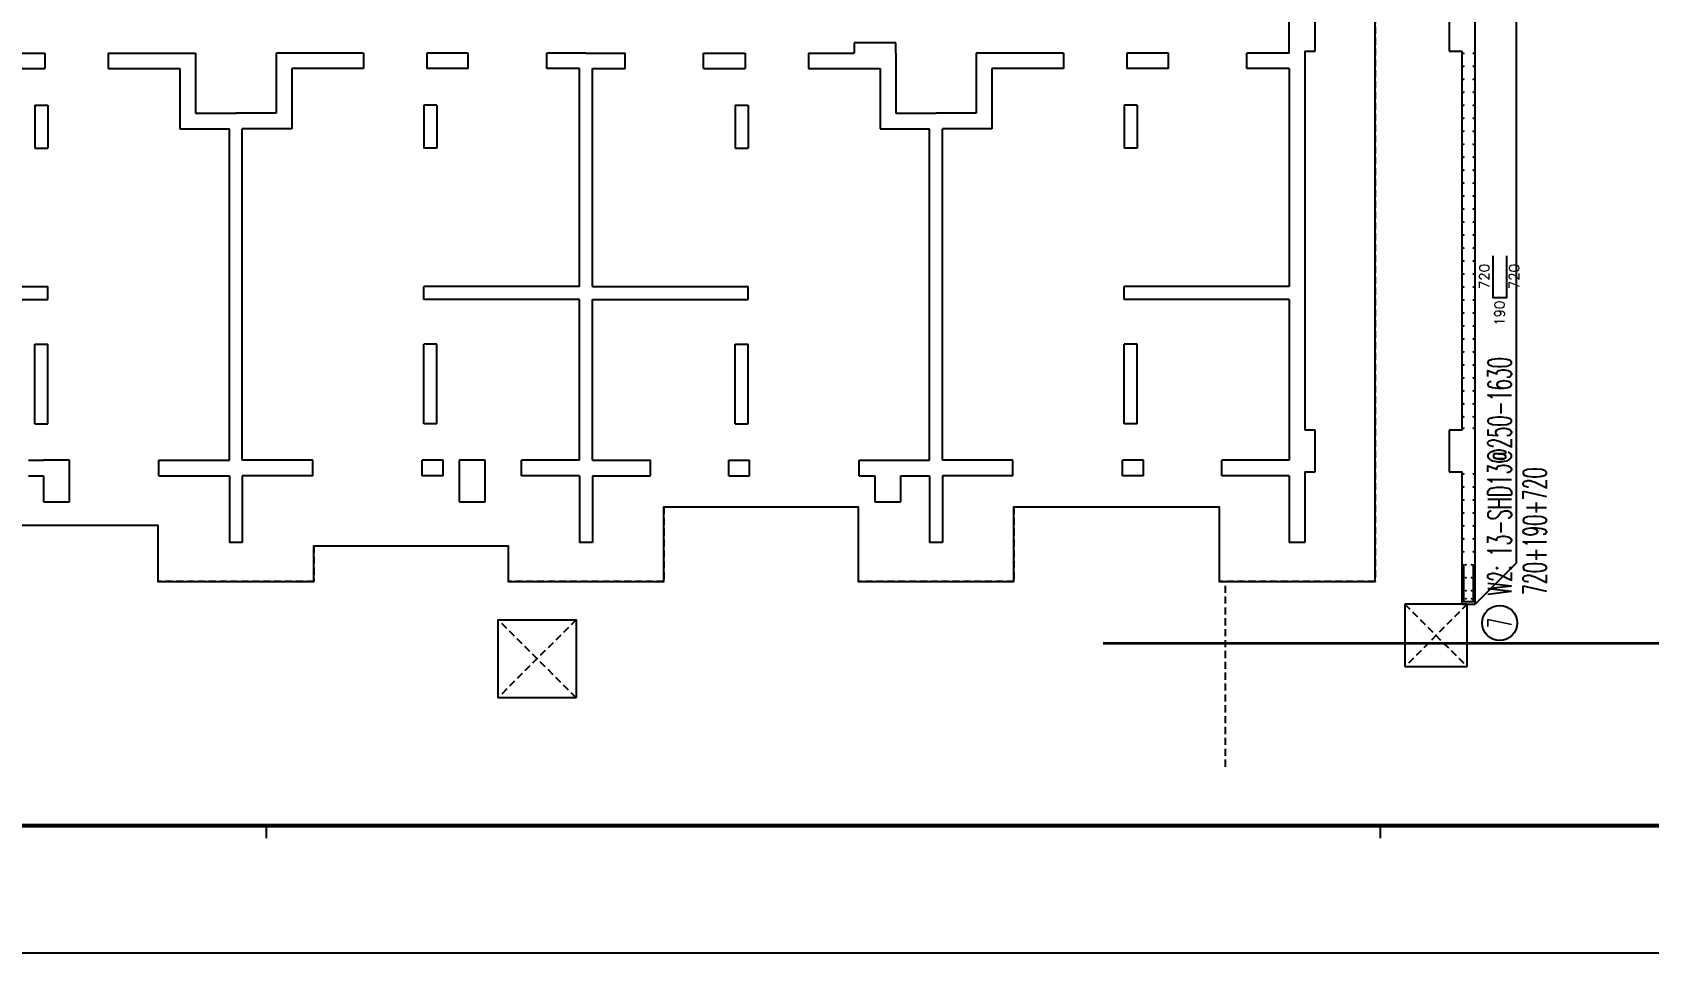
# Model space of a CAD drawing. Header units: millimetres. Extents: x 231380 to 990673, y -319231 to 132826.
# Drawn here: x 446316 to 477431, y -295994 to -278269 of the extents above; entities that cross this region are included whole.
import ezdxf
from ezdxf.enums import TextEntityAlignment as Align

# ---------------------------------------------------------------- set-up
doc = ezdxf.new("R2010")
doc.units = ezdxf.units.MM
doc.header["$LTSCALE"] = 91
doc.linetypes.add('XS-기초$0$HID', pattern=[2.3, 1.5, -0.8])
for name, color, linetype in [('00', 7, 'Continuous'), ('LEADER', 7, 'Continuous'), ('XDIM', 7, 'Continuous'), ('XREBAR', 1, 'Continuous'), ('XS-기초$0$WALL', 11, 'Continuous'), ('XS-기초$0$기초연단', 3, 'Continuous'), ('XS-기초$0$집수정', 21, 'Continuous'), ('XS-기초$0$집수정-우수', 6, 'Continuous'), ('XTAG', 7, 'Continuous'), ('기초꺽임', 7, 'Continuous')]:
    doc.layers.add(name, color=color, linetype=linetype)
doc.styles.add('XRebar', font='Romans.shx', dxfattribs={"bigfont": 'whgtxt.shx'})
doc.styles.add('XRebar2', font='Romans.shx')

# ---------------------------------------------------------------- blocks, each defined once
blk = doc.blocks.new('dhs_sheet2e')
at = {"color": 7}
for p, q in [((38004.8, 1997.6), (38004.8, 1797.9)), ((55508.9, 1997.6), (55508.9, 1797.9))]:
    blk.add_line(p, q, dxfattribs=at)
blk.add_lwpolyline([(84000, 0), (84000, 59329.4), (0, 59329.4), (0, 0)], close=True, dxfattribs=at)
at = {"color": 30, "const_width": 64.9}
blk.add_lwpolyline([(81003.6, 57331.7), (2996.4, 57331.7), (2996.4, 1997.6), (81003.6, 1997.6)], close=True, dxfattribs=at)
blk = doc.blocks.new('zdfhdthasthw')
at = {"color": 255, "xscale": 0.25, "yscale": 0.25, "zscale": 0.25}
blk.add_blockref('dhs_sheet2e', (0, 0), dxfattribs=at)
blk = doc.blocks.new('XS-기초$0$집수정-1.2x1.2')
at = {"layer": 'XS-기초$0$집수정'}
for p, q in [((0, 0), (0, 1200)), ((0, 1200), (1200, 1200)), ((1200, 1200), (1200, 0)), ((1200, 0), (0, 0))]:
    blk.add_line(p, q, dxfattribs=at)
at = {"layer": 'XS-기초$0$집수정', "linetype": 'XS-기초$0$HID'}
for p, q in [((0, 0), (1200, 1200)), ((0, 1200), (1200, 0))]:
    blk.add_line(p, q, dxfattribs=at)
blk = doc.blocks.new('zdhadbs')
at = {"color": 6, "linetype": 'ByBlock'}
blk.add_lwpolyline([(-635, -17745), (3315, -17745), (3315, -18830), (6315, -18830), (6315, -18145), (10055, -18145), (10055, -18830), (13055, -18830), (13055, -17395), (16795, -17395), (16795, -18830), (19795, -18830), (19795, -17395), (23745, -17395), (23745, -18830), (26745, -18830), (26745, -6265)], dxfattribs=at)
at = {"layer": 'XS-기초$0$WALL', "color": 5}
for p, q in [((28670, -19270), (28670, -6255)), ((25095, -8655), (25095, -7165)), ((25595, -8620), (25595, -7820)), ((28170, -7820), (28170, -8620)), ((340, -8655), (1140, -8655)), ((1140, -8655), (1140, -8955)), ((2360, -8655), (2360, -8955)), ((2360, -8655), (4040, -8655)), ((4040, -8655), (4040, -9815)), ((7270, -8655), (5590, -8655)), ((5590, -8655), (5590, -9815)), ((7270, -8655), (7270, -8955)), ((8490, -8655), (8490, -8955)), ((9290, -8655), (8490, -8655)), ((9290, -8955), (9290, -8655)), ((10800, -8955), (10800, -8655)), ((11555, -8655), (10800, -8655)), ((11555, -8655), (12310, -8655)), ((12310, -8955), (12310, -8655)), ((13820, -8955), (13820, -8655)), ((13820, -8655), (14620, -8655)), ((14620, -8655), (14620, -8955)), ((15840, -8655), (15840, -8955)), ((15840, -8655), (16720, -8655)), ((17520, -8455), (16720, -8455)), ((16720, -8455), (16720, -8655)), ((17520, -8655), (17520, -8455)), ((17520, -8655), (17520, -9815)), ((20750, -8655), (19070, -8655)), ((19070, -8655), (19070, -9815)), ((20750, -8655), (20750, -8955)), ((21970, -8655), (21970, -8955)), ((22770, -8655), (21970, -8655)), ((22770, -8955), (22770, -8655)), ((24280, -8955), (24280, -8655)), ((25095, -8655), (24280, -8655)), ((25395, -8620), (25395, -15920)), ((25395, -8620), (25595, -8620)), ((28170, -8620), (28420, -8620)), ((28420, -15920), (28420, -8620)), ((340, -8955), (1140, -8955)), ((2360, -8955), (3740, -8955)), ((3740, -8955), (3740, -10115)), ((7270, -8955), (5890, -8955)), ((5890, -8955), (5890, -10115)), ((9290, -8955), (8490, -8955)), ((11430, -8955), (10800, -8955)), ((11430, -13150), (11430, -8955)), ((11680, -13150), (11680, -8955)), ((11680, -8955), (12310, -8955)), ((13820, -8955), (14620, -8955)), ((15840, -8955), (17220, -8955)), ((17220, -8955), (17220, -10115)), ((20750, -8955), (19370, -8955)), ((19370, -8955), (19370, -10115)), ((22770, -8955), (21970, -8955)), ((25095, -8955), (24280, -8955)), ((25095, -8955), (25095, -13150)), ((945, -9655), (945, -10485)), ((945, -9655), (1195, -9655)), ((1195, -9655), (1195, -10485)), ((4040, -9815), (4815, -9815)), ((5590, -9815), (4815, -9815)), ((8435, -9655), (8435, -10485)), ((8685, -9655), (8435, -9655)), ((8685, -9655), (8685, -10485)), ((14425, -9655), (14425, -10485)), ((14425, -9655), (14675, -9655)), ((14675, -9655), (14675, -10485)), ((17520, -9815), (18295, -9815)), ((19070, -9815), (18295, -9815)), ((21915, -9655), (21915, -10485)), ((22165, -9655), (21915, -9655)), ((22165, -9655), (22165, -10485)), ((3740, -10115), (4690, -10115)), ((4690, -16495), (4690, -10115)), ((4940, -16495), (4940, -10115)), ((5890, -10115), (4940, -10115)), ((17220, -10115), (18170, -10115)), ((18170, -16495), (18170, -10115)), ((18420, -16495), (18420, -10115)), ((19370, -10115), (18420, -10115)), ((945, -10485), (1195, -10485)), ((8685, -10485), (8435, -10485)), ((14425, -10485), (14675, -10485)), ((22165, -10485), (21915, -10485)), ((-1985, -13150), (1195, -13150)), ((1195, -13400), (1195, -13150)), ((11430, -13150), (8435, -13150)), ((8435, -13400), (8435, -13150)), ((11680, -13150), (14675, -13150)), ((14675, -13400), (14675, -13150)), ((25095, -13150), (21915, -13150)), ((21915, -13400), (21915, -13150)), ((-1985, -13400), (1195, -13400)), ((11430, -13400), (8435, -13400)), ((11430, -16495), (11430, -13400)), ((11680, -16495), (11680, -13400)), ((11680, -13400), (14675, -13400)), ((25095, -13400), (21915, -13400)), ((25095, -13400), (25095, -16495)), ((945, -15795), (945, -14260)), ((945, -14260), (1195, -14260)), ((1195, -15795), (1195, -14260)), ((8435, -15795), (8435, -14260)), ((8685, -14260), (8435, -14260)), ((8685, -15795), (8685, -14260)), ((14425, -15795), (14425, -14260)), ((14425, -14260), (14675, -14260)), ((14675, -15795), (14675, -14260)), ((21915, -15795), (21915, -14260)), ((22165, -14260), (21915, -14260)), ((22165, -15795), (22165, -14260)), ((945, -15795), (1195, -15795)), ((8685, -15795), (8435, -15795)), ((14425, -15795), (14675, -15795)), ((22165, -15795), (21915, -15795)), ((25595, -15920), (25395, -15920)), ((25595, -16720), (25595, -15920)), ((28420, -15920), (28170, -15920)), ((28170, -15920), (28170, -16720)), ((825, -16495), (1115, -16495)), ((825, -16795), (1115, -16795)), ((1615, -16495), (1115, -16495)), ((1115, -16795), (1115, -17295)), ((1615, -17295), (1615, -16495)), ((3335, -16495), (4690, -16495)), ((3335, -16795), (3335, -16495)), ((3335, -16795), (4690, -16795)), ((4690, -16795), (4690, -18080)), ((6295, -16495), (4940, -16495)), ((6295, -16795), (4940, -16795)), ((4940, -16795), (4940, -18080)), ((6295, -16795), (6295, -16495)), ((8805, -16495), (8405, -16495)), ((8405, -16795), (8405, -16495)), ((8805, -16795), (8405, -16795)), ((8805, -16795), (8805, -16495)), ((9615, -16495), (9115, -16495)), ((9115, -16495), (9115, -17295)), ((9615, -17295), (9615, -16495)), ((10315, -16795), (10315, -16495)), ((11430, -16495), (10315, -16495)), ((11430, -16795), (10315, -16795)), ((11430, -16795), (11430, -18080)), ((11680, -16495), (12795, -16495)), ((11680, -16795), (12795, -16795)), ((11680, -16795), (11680, -18080)), ((12795, -16795), (12795, -16495)), ((14305, -16495), (14705, -16495)), ((14305, -16795), (14305, -16495)), ((14305, -16795), (14705, -16795)), ((14705, -16795), (14705, -16495)), ((16815, -16495), (18170, -16495)), ((16815, -16795), (16815, -16495)), ((16815, -16795), (17115, -16795)), ((17115, -16795), (17115, -17295)), ((17615, -16795), (18170, -16795)), ((17615, -17295), (17615, -16795)), ((18170, -16795), (18170, -18080)), ((19775, -16495), (18420, -16495)), ((19775, -16795), (18420, -16795)), ((18420, -16795), (18420, -18080)), ((19775, -16795), (19775, -16495)), ((22285, -16495), (21885, -16495)), ((21885, -16795), (21885, -16495)), ((22285, -16795), (21885, -16795)), ((22285, -16795), (22285, -16495)), ((23795, -16795), (23795, -16495)), ((25095, -16495), (23795, -16495)), ((25095, -16795), (23795, -16795)), ((25095, -16795), (25095, -18080)), ((25395, -16720), (25395, -18080)), ((25395, -16720), (25595, -16720)), ((28170, -16720), (28420, -16720)), ((28420, -19270), (28420, -16720)), ((1115, -17295), (1615, -17295)), ((9115, -17295), (9615, -17295)), ((17115, -17295), (17615, -17295)), ((4940, -18080), (4690, -18080)), ((11680, -18080), (11430, -18080)), ((18420, -18080), (18170, -18080)), ((25395, -18080), (25095, -18080)), ((28420, -19270), (28670, -19270))]:
    blk.add_line(p, q, dxfattribs=at)
at = {"layer": 'XS-기초$0$기초연단', "linetype": 'XS-기초$0$HID'}
for p, q in [((26745, -6265), (26745, -18830)), ((13055, -17395), (13055, -18830)), ((13055, -17395), (16795, -17395)), ((16795, -17395), (16795, -18830)), ((19795, -17395), (19795, -18830)), ((19795, -17395), (23745, -17395)), ((23745, -17395), (23745, -18830)), ((-635, -17745), (3315, -17745)), ((3315, -17745), (3315, -18830)), ((6315, -18145), (6315, -18830)), ((6315, -18145), (10055, -18145)), ((10055, -18145), (10055, -18830)), ((6315, -18830), (3315, -18830)), ((13055, -18830), (10055, -18830)), ((19795, -18830), (16795, -18830)), ((26745, -18830), (23745, -18830)), ((23865, -22398), (23865, -18830))]:
    blk.add_line(p, q, dxfattribs=at)
at = {"layer": 'XS-기초$0$집수정-우수', "linetype": 'XS-기초$0$HID'}
for p, q in [((11365, -19570), (9865, -21070)), ((11365, -21070), (9865, -19570))]:
    blk.add_line(p, q, dxfattribs=at)
at = {"layer": 'XS-기초$0$집수정-우수'}
blk.add_lwpolyline([(11365, -21070), (9865, -21070), (9865, -19570), (11365, -19570)], close=True, dxfattribs=at)
at = {"layer": '기초꺽임', "color": 1, "const_width": 50}
blk.add_lwpolyline([(36720, -20020), (21511, -20020)], dxfattribs=at)
at = {"layer": 'XS-기초$0$집수정', "xscale": -1, "rotation": 90}
blk.add_blockref('XS-기초$0$집수정-1.2x1.2', (28520, -19270), dxfattribs=at)
blk = doc.blocks.new('*U1080', base_point=(474562.8319, -289980.1863))
at = {"layer": 'XTAG', "color": 0, "linetype": 'Continuous', "ltscale": 4.34369e-311}
blk.add_circle((474562.8319, -289642.6863), 337.5, dxfattribs=at)
at = {"layer": 'XTAG', "color": 0, "linetype": 'Continuous', "ltscale": 4.34369e-311, "style": 'XRebar', "width": 0.55}
for s, p in [('W2: 13-SHD13@250-1630', (474562.8319, -289108.3113)), ('720+190+720', (475237.8319, -289108.3113))]:
    blk.add_text(s, height=450, rotation=90, dxfattribs=at).set_placement(p, align=Align.MIDDLE_LEFT)
at = {"layer": 'XTAG', "color": 0, "linetype": 'Continuous', "ltscale": 4.34369e-311, "style": 'XRebar', "width": 0.5}
blk.add_text('7', height=450, rotation=90, dxfattribs=at).set_placement((474562.8319, -289642.6863), align=Align.MIDDLE_CENTER)

msp = doc.modelspace()

# ---------------------------------------------------------------- linework, layer by layer
at = {"layer": 'LEADER'}
for q in [(474888.5, -276268.7), (474088.5, -289283.7)]:
    msp.add_line((474888.5, -288483.7), q, dxfattribs=at)
at = {"layer": 'XDIM', "color": 250, "linetype": 'Continuous', "ltscale": 5e-324}
msp.add_line((474562.8, -283010), (474562.8, -283010), dxfattribs=at)
at = {"layer": 'XDIM', "color": 1, "linetype": 'Continuous', "ltscale": 5e-324}
msp.add_lwpolyline([(474696.9, -282576), (474696.9, -283382.2), (474441.1, -283382.2), (474441.1, -282576)], dxfattribs=at)
at = {"layer": 'XDIM'}
msp.add_lwpolyline([(473868.5, -288513.7), (473868.5, -289233.7), (474058.5, -289233.7), (474058.5, -288513.7)], dxfattribs=at)
at = {"layer": 'XREBAR', "color": 171, "linetype": 'Continuous', "ltscale": 2.59033e-317, "const_width": 20}
for points in [[(473858.5, -278673.7, -1), (473878.5, -278673.7, -1), (473858.5, -278673.7)], [(474048.5, -278673.7, -1), (474068.5, -278673.7, -1), (474048.5, -278673.7)], [(473858.5, -278923.7, -1), (473878.5, -278923.7, -1), (473858.5, -278923.7)], [(474048.5, -278923.7, -1), (474068.5, -278923.7, -1), (474048.5, -278923.7)], [(473858.5, -279173.7, -1), (473878.5, -279173.7, -1), (473858.5, -279173.7)], [(473858.5, -279423.7, -1), (473878.5, -279423.7, -1), (473858.5, -279423.7)], [(474048.5, -279173.7, -1), (474068.5, -279173.7, -1), (474048.5, -279173.7)], [(474048.5, -279423.7, -1), (474068.5, -279423.7, -1), (474048.5, -279423.7)], [(473858.5, -279673.7, -1), (473878.5, -279673.7, -1), (473858.5, -279673.7)], [(474048.5, -279673.7, -1), (474068.5, -279673.7, -1), (474048.5, -279673.7)], [(473858.5, -279923.7, -1), (473878.5, -279923.7, -1), (473858.5, -279923.7)], [(474048.5, -279923.7, -1), (474068.5, -279923.7, -1), (474048.5, -279923.7)], [(473858.5, -280173.7, -1), (473878.5, -280173.7, -1), (473858.5, -280173.7)], [(474048.5, -280173.7, -1), (474068.5, -280173.7, -1), (474048.5, -280173.7)], [(473858.5, -280423.7, -1), (473878.5, -280423.7, -1), (473858.5, -280423.7)], [(473858.5, -280673.7, -1), (473878.5, -280673.7, -1), (473858.5, -280673.7)], [(474048.5, -280423.7, -1), (474068.5, -280423.7, -1), (474048.5, -280423.7)], [(474048.5, -280673.7, -1), (474068.5, -280673.7, -1), (474048.5, -280673.7)], [(473858.5, -280923.7, -1), (473878.5, -280923.7, -1), (473858.5, -280923.7)], [(474048.5, -280923.7, -1), (474068.5, -280923.7, -1), (474048.5, -280923.7)], [(473858.5, -281173.7, -1), (473878.5, -281173.7, -1), (473858.5, -281173.7)], [(474048.5, -281173.7, -1), (474068.5, -281173.7, -1), (474048.5, -281173.7)], [(473858.5, -281423.7, -1), (473878.5, -281423.7, -1), (473858.5, -281423.7)], [(474048.5, -281423.7, -1), (474068.5, -281423.7, -1), (474048.5, -281423.7)], [(473858.5, -281673.7, -1), (473878.5, -281673.7, -1), (473858.5, -281673.7)], [(473858.5, -281923.7, -1), (473878.5, -281923.7, -1), (473858.5, -281923.7)], [(474048.5, -281673.7, -1), (474068.5, -281673.7, -1), (474048.5, -281673.7)], [(474048.5, -281923.7, -1), (474068.5, -281923.7, -1), (474048.5, -281923.7)], [(473858.5, -282173.7, -1), (473878.5, -282173.7, -1), (473858.5, -282173.7)], [(474048.5, -282173.7, -1), (474068.5, -282173.7, -1), (474048.5, -282173.7)], [(473858.5, -282423.7, -1), (473878.5, -282423.7, -1), (473858.5, -282423.7)], [(474048.5, -282423.7, -1), (474068.5, -282423.7, -1), (474048.5, -282423.7)], [(473858.5, -282673.7, -1), (473878.5, -282673.7, -1), (473858.5, -282673.7)], [(474048.5, -282673.7, -1), (474068.5, -282673.7, -1), (474048.5, -282673.7)], [(473858.5, -282923.7, -1), (473878.5, -282923.7, -1), (473858.5, -282923.7)], [(474048.5, -282923.7, -1), (474068.5, -282923.7, -1), (474048.5, -282923.7)], [(473858.5, -283173.7, -1), (473878.5, -283173.7, -1), (473858.5, -283173.7)], [(473858.5, -283423.7, -1), (473878.5, -283423.7, -1), (473858.5, -283423.7)], [(474048.5, -283173.7, -1), (474068.5, -283173.7, -1), (474048.5, -283173.7)], [(474048.5, -283423.7, -1), (474068.5, -283423.7, -1), (474048.5, -283423.7)], [(473858.5, -283673.7, -1), (473878.5, -283673.7, -1), (473858.5, -283673.7)], [(474048.5, -283673.7, -1), (474068.5, -283673.7, -1), (474048.5, -283673.7)], [(473858.5, -283923.7, -1), (473878.5, -283923.7, -1), (473858.5, -283923.7)], [(474048.5, -283923.7, -1), (474068.5, -283923.7, -1), (474048.5, -283923.7)], [(473858.5, -284173.7, -1), (473878.5, -284173.7, -1), (473858.5, -284173.7)], [(474048.5, -284173.7, -1), (474068.5, -284173.7, -1), (474048.5, -284173.7)], [(473858.5, -284423.7, -1), (473878.5, -284423.7, -1), (473858.5, -284423.7)], [(473858.5, -284673.7, -1), (473878.5, -284673.7, -1), (473858.5, -284673.7)], [(474048.5, -284423.7, -1), (474068.5, -284423.7, -1), (474048.5, -284423.7)], [(474048.5, -284673.7, -1), (474068.5, -284673.7, -1), (474048.5, -284673.7)], [(473858.5, -284923.7, -1), (473878.5, -284923.7, -1), (473858.5, -284923.7)], [(474048.5, -284923.7, -1), (474068.5, -284923.7, -1), (474048.5, -284923.7)], [(473858.5, -285173.7, -1), (473878.5, -285173.7, -1), (473858.5, -285173.7)], [(474048.5, -285173.7, -1), (474068.5, -285173.7, -1), (474048.5, -285173.7)], [(473858.5, -285423.7, -1), (473878.5, -285423.7, -1), (473858.5, -285423.7)], [(474048.5, -285423.7, -1), (474068.5, -285423.7, -1), (474048.5, -285423.7)], [(473858.5, -285673.7, -1), (473878.5, -285673.7, -1), (473858.5, -285673.7)], [(473858.5, -285893.7, -1), (473878.5, -285893.7, -1), (473858.5, -285893.7)], [(474048.5, -285673.7, -1), (474068.5, -285673.7, -1), (474048.5, -285673.7)], [(474048.5, -285893.7, -1), (474068.5, -285893.7, -1), (474048.5, -285893.7)], [(473858.5, -286773.7, -1), (473878.5, -286773.7, -1), (473858.5, -286773.7)], [(474048.5, -286773.7, -1), (474068.5, -286773.7, -1), (474048.5, -286773.7)], [(473858.5, -287023.7, -1), (473878.5, -287023.7, -1), (473858.5, -287023.7)], [(474048.5, -287023.7, -1), (474068.5, -287023.7, -1), (474048.5, -287023.7)], [(473858.5, -287273.7, -1), (473878.5, -287273.7, -1), (473858.5, -287273.7)], [(473858.5, -287523.7, -1), (473878.5, -287523.7, -1), (473858.5, -287523.7)], [(474048.5, -287273.7, -1), (474068.5, -287273.7, -1), (474048.5, -287273.7)], [(474048.5, -287523.7, -1), (474068.5, -287523.7, -1), (474048.5, -287523.7)], [(473858.5, -287773.7, -1), (473878.5, -287773.7, -1), (473858.5, -287773.7)], [(474048.5, -287773.7, -1), (474068.5, -287773.7, -1), (474048.5, -287773.7)], [(473858.5, -288023.7, -1), (473878.5, -288023.7, -1), (473858.5, -288023.7)], [(474048.5, -288023.7, -1), (474068.5, -288023.7, -1), (474048.5, -288023.7)], [(473858.5, -288273.7, -1), (473878.5, -288273.7, -1), (473858.5, -288273.7)], [(474048.5, -288273.7, -1), (474068.5, -288273.7, -1), (474048.5, -288273.7)], [(473901.6, -288523.7, -1), (473921.6, -288523.7, -1), (473901.6, -288523.7)], [(474012.2, -288523.7, -1), (474032.2, -288523.7, -1), (474012.2, -288523.7)], [(473901.6, -288773.7, -1), (473921.6, -288773.7, -1), (473901.6, -288773.7)], [(473901.6, -289023.7, -1), (473921.6, -289023.7, -1), (473901.6, -289023.7)], [(474012.2, -288773.7, -1), (474032.2, -288773.7, -1), (474012.2, -288773.7)], [(474012.2, -289023.7, -1), (474032.2, -289023.7, -1), (474012.2, -289023.7)], [(473901.6, -289177.1, -1), (473921.6, -289177.1, -1), (473901.6, -289177.1)], [(474012.2, -289177.1, -1), (474032.2, -289177.1, -1), (474012.2, -289177.1)]]:
    msp.add_lwpolyline(points, format="xyb", dxfattribs=at)

# ---------------------------------------------------------------- block references
at = {"xscale": 4.899999969432586, "yscale": 4.899999969432586, "zscale": 4.899999969432586}
msp.add_blockref('zdfhdthasthw', (404263.6, -295994), dxfattribs=at)
at = {"layer": '00'}
msp.add_blockref('zdhadbs', (445418.5, -270013.7), dxfattribs=at)
at = {"layer": 'XTAG', "color": 11, "linetype": 'Continuous', "ltscale": 2.33129e-317}
msp.add_blockref('*U1080', (474562.8, -289980.2), dxfattribs=at)

# ---------------------------------------------------------------- texts
at = {"layer": 'XDIM', "color": 3, "linetype": 'Continuous', "ltscale": 5e-324, "style": 'XRebar2'}
msp.add_text('720', height=189, rotation=90, dxfattribs=at).set_placement((474418.2, -282971.2), align=Align.BOTTOM_CENTER)
msp.add_text('720', height=189, rotation=90, dxfattribs=at).set_placement((474748.1, -282972.9), align=Align.TOP_CENTER)
msp.add_text('190', height=189, rotation=90, dxfattribs=at).set_placement((474561.1, -283436.9), align=Align.MIDDLE_RIGHT)

doc.saveas('drawing.dxf')
